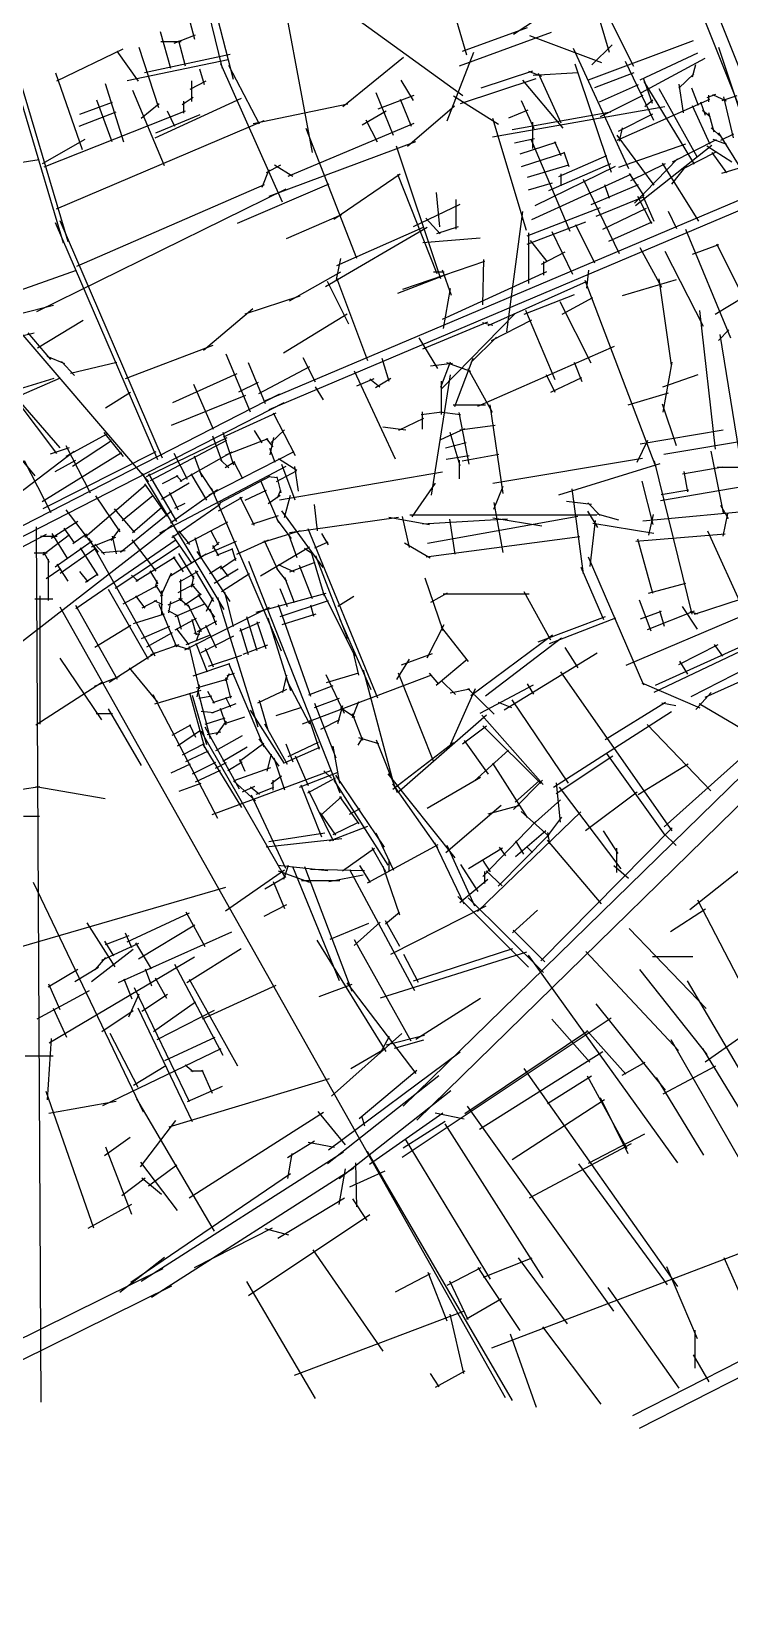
# Model space of a CAD drawing. Header units: inches. Extents: x 13527562 to 13533315, y 3640356 to 3645351.
# Drawn here: x 13529940 to 13531393, y 3640356 to 3643620 of the extents above; entities that cross this region are included whole.
import ezdxf

# ---------------------------------------------------------------- set-up
doc = ezdxf.new("R2010")
doc.units = ezdxf.units.IN
doc.header["$MEASUREMENT"] = 0

msp = doc.modelspace()

# ---------------------------------------------------------------- linework, layer by layer
for points in [[(13529774.2, 3643959), (13530005.9, 3643179.8)], [(13529784.2, 3643960.6), (13530015.5, 3643182.6)], [(13530738.9, 3643935.8), (13530845.6, 3643571.1)], [(13531229.5, 3643922.2), (13532164.4, 3641580.8)], [(13531257.3, 3643933.4), (13532192.2, 3641592)], [(13530445.7, 3643787.7), (13530524.3, 3643368.2)], [(13530285.6, 3643754), (13530336.9, 3643543.1)], [(13530360.5, 3643519.8), (13530301.7, 3643748.5)], [(13530246.7, 3643728.3), (13530279.1, 3643603.9)], [(13531097.6, 3643726.5), (13531142.4, 3643576.7)], [(13530943.5, 3643614.2), (13531045.8, 3643680.8)], [(13531115.5, 3643702.9), (13531192.7, 3643547.8)], [(13530207.9, 3643619.9), (13530229.6, 3643543.5)], [(13530622.1, 3643643), (13530837.9, 3643486.4)], [(13530831.1, 3643548.1), (13531022, 3643618.7)], [(13530836.8, 3643578.8), (13530972.2, 3643628)], [(13529993.2, 3643517), (13530130.9, 3643583.8)], [(13530163.8, 3643587.2), (13530204.6, 3643461.8)], [(13530209.4, 3643598.9), (13530251.7, 3643598.9)], [(13530237.4, 3643595.4), (13530281.2, 3643612.8)], [(13530246, 3643601.1), (13530260.2, 3643548.1)], [(13530976.8, 3643611.8), (13531126, 3643555.6)], [(13531067.6, 3643585.1), (13531182.7, 3643334.4)], [(13531099.2, 3643519), (13531318, 3643601.3)], [(13531106.1, 3643550.5), (13531148.3, 3643592.3)], [(13531370.1, 3643587.4), (13531500.8, 3643193.8)], [(13530117.6, 3643579.2), (13530162, 3643516.7)], [(13530139, 3643517.9), (13530349.3, 3643561.4)], [(13530175.6, 3643534.2), (13530353.7, 3643572.6)], [(13530333.5, 3643553.5), (13530461.5, 3643265.3)], [(13530414.9, 3643427.1), (13530350.6, 3643548.8)], [(13530588.2, 3643463.7), (13530714.1, 3643566.6)], [(13530805.5, 3643433.8), (13530860.8, 3643576.7)], [(13531070.9, 3643552.5), (13531146.3, 3643327.3)], [(13531175.7, 3643557.8), (13531234.5, 3643434.9)], [(13531206.8, 3643519.5), (13531326.8, 3643575.7)], [(13531209.7, 3643493), (13531342.2, 3643564)], [(13531322.2, 3643550.3), (13531314.7, 3643524.7)], [(13529990.1, 3643533.6), (13530045.9, 3643374.5)], [(13530270.5, 3643499.9), (13530303.4, 3643517.2)], [(13530273.7, 3643473.8), (13530273.7, 3643517.2)], [(13530300.1, 3643508.5), (13530290.6, 3643541.5)], [(13530709, 3643518.4), (13530734.6, 3643475.9)], [(13530833.2, 3643469.6), (13530990.5, 3643521.7)], [(13530875.7, 3643502.8), (13530983.2, 3643537.8)], [(13530962.2, 3643518.6), (13531046.2, 3643418.6)], [(13530974.3, 3643537.2), (13531001.5, 3643527)], [(13530984.4, 3643528.9), (13531078, 3643534.6)], [(13530994.2, 3643533.3), (13531042, 3643429.7)], [(13531112.1, 3643503.2), (13531194.4, 3643534.2)], [(13531212.9, 3643523.3), (13531231.7, 3643470.6)], [(13531286.9, 3643501.8), (13531318.2, 3643531.7)], [(13530093.4, 3643511.4), (13530131.8, 3643390.2)], [(13530150.1, 3643497.7), (13530216, 3643340.6)], [(13530656.7, 3643493.1), (13530692.6, 3643403.8)], [(13530661.9, 3643458.5), (13530736.5, 3643487.3)], [(13530818.2, 3643485.8), (13530912.2, 3643426.9)], [(13531122.5, 3643473.4), (13531203.4, 3643509.6)], [(13531124.1, 3643443.2), (13531212.7, 3643487.2)], [(13531214.6, 3643515.7), (13531319.2, 3643343.3)], [(13531245.8, 3643501.4), (13531325, 3643359.5)], [(13531287.1, 3643510), (13531296.2, 3643450.5)], [(13531313.3, 3643502.2), (13531327.6, 3643466.7)], [(13531346, 3643482.5), (13531364.1, 3643489.4)], [(13531349.4, 3643473.2), (13531349.4, 3643487.5)], [(13531357, 3643488.8), (13531385.4, 3643475.7)], [(13531377.7, 3643476), (13531408.6, 3643486.6)], [(13531380.2, 3643483.5), (13531400.1, 3643398.6)], [(13529966.4, 3643338.2), (13530260.7, 3643454.6)], [(13530039.6, 3643422.8), (13530116.7, 3643452.6)], [(13530040.7, 3643447.6), (13530108.8, 3643472.8)], [(13530075.3, 3643477.8), (13530107.3, 3643390.7)], [(13530168.6, 3643439.1), (13530205.8, 3643470.1)], [(13530197.4, 3643398.5), (13530377.2, 3643480.9)], [(13530222.3, 3643454.7), (13530237.9, 3643422.5)], [(13530253.5, 3643467.7), (13530276.6, 3643482.9)], [(13530257.1, 3643449.6), (13530257.1, 3643474.9)], [(13530401.4, 3643428.6), (13530598.4, 3643469.5)], [(13530628.6, 3643425.6), (13530677.9, 3643455)], [(13530731, 3643422), (13530708, 3643478.4)], [(13530722.6, 3643381.3), (13530820.2, 3643465.3)], [(13530899.6, 3643400.4), (13531257.8, 3643463.5)], [(13530933.6, 3643440.1), (13530973.7, 3643456.5)], [(13530940.5, 3643416.1), (13531145.4, 3643452.7)], [(13530959.5, 3643476.5), (13530985.4, 3643418.2)], [(13531159.2, 3643393.7), (13531351.9, 3643479.2)], [(13531216.8, 3643463.5), (13531233.3, 3643477.8)], [(13531315.1, 3643465.6), (13531351.5, 3643385.2)], [(13531332.2, 3643473.6), (13531341.8, 3643445.9)], [(13531336.2, 3643455.8), (13531352.4, 3643442.9)], [(13531348.9, 3643451.1), (13531359.9, 3643411)], [(13529992.6, 3643250.5), (13530424.4, 3643434.6)], [(13530199.2, 3643408.8), (13530291.1, 3643446.7)], [(13530474.4, 3643319), (13530736.8, 3643429.1)], [(13530511, 3643418.8), (13530616.2, 3643147.8)], [(13530635.9, 3643436.1), (13530659.3, 3643390)], [(13530899.5, 3643439.7), (13530969.3, 3643206)], [(13530982.9, 3643431.1), (13530982.9, 3643376.3)], [(13531161.6, 3643412.2), (13531232.8, 3643448.1)], [(13531163.6, 3643391.7), (13531169.7, 3643419)], [(13531354.5, 3643419.4), (13531375.6, 3643400.7)], [(13529963.1, 3643345), (13530052.2, 3643396)], [(13530426.9, 3642851.6), (13531705.7, 3643393)], [(13530434.6, 3643277.2), (13530740.2, 3643390.7)], [(13530945.6, 3643387.9), (13530986.7, 3643397.4)], [(13530957.4, 3643365.1), (13531031.8, 3643389.2)], [(13530979.9, 3643394.6), (13531060.6, 3643203.9)], [(13531028.2, 3643390.9), (13531041.6, 3643361.6)], [(13531158.2, 3643403.9), (13531235, 3643300)], [(13531162.2, 3643337.7), (13531302, 3643386.2)], [(13531364.6, 3643394.1), (13531273.7, 3643347.6)], [(13531357.9, 3643395.6), (13531386.7, 3643385.5)], [(13531369.6, 3643408.7), (13531417.5, 3643331.8)], [(13531374.7, 3643393.9), (13531401.5, 3643406.9)], [(13529555.9, 3643290.7), (13529956.3, 3643353.7)], [(13530434.7, 3642833.2), (13531713.5, 3643374.6)], [(13530698.8, 3643381.5), (13530791.6, 3643105.5)], [(13530960.1, 3643338.8), (13531049.9, 3643367.7)], [(13531037.4, 3643318.2), (13531137.2, 3643362)], [(13531047.8, 3643369.2), (13531058.2, 3643338.6)], [(13531194.8, 3643262.5), (13531284.6, 3643354.4)], [(13531197.1, 3643257.4), (13531355.6, 3643383)], [(13531294.3, 3643333.4), (13531363.4, 3643368.7)], [(13531345.8, 3643381.8), (13531397.5, 3643348.2)], [(13531355.7, 3643367.7), (13531386.5, 3643325.6)], [(13530419.9, 3643295.7), (13530434.8, 3643332.4)], [(13530429.5, 3643326), (13530459.1, 3643342.1)], [(13530445.9, 3643342), (13530483.7, 3643319)], [(13530569.5, 3643229), (13530707.2, 3643323.7)], [(13530702.1, 3643323.1), (13530783.4, 3643116.1)], [(13530972.3, 3643316.5), (13531058, 3643342.4)], [(13530981.4, 3643228.3), (13531187.9, 3643322.6)], [(13530988.5, 3643257.7), (13531155.4, 3643339.3)], [(13531016.5, 3643288.8), (13531145.7, 3643344.8)], [(13531042, 3643323.2), (13531042, 3643298.2)], [(13531183.6, 3643323.9), (13531214.3, 3643277.9)], [(13531187.1, 3643309.9), (13531259.8, 3643345.1)], [(13531252.4, 3643346), (13531328, 3643225.1)], [(13531272.9, 3643302.1), (13531304.3, 3643342.2)], [(13531376.9, 3643324.6), (13531418, 3643337.1)], [(13529951.1, 3643037), (13530470.4, 3643292.6)], [(13530034.9, 3643131.5), (13530425.2, 3643301)], [(13530368.7, 3643221), (13530559.9, 3643303)], [(13530974.7, 3643290.5), (13531024.4, 3643305)], [(13531088.2, 3643312.1), (13531163, 3643157.8)], [(13531104.8, 3643259.6), (13531203.4, 3643301.6)], [(13531132.8, 3643301.2), (13531142.5, 3643273.1)], [(13530735.4, 3643214), (13530832.3, 3643260.4)], [(13530782.2, 3643284.9), (13530789, 3643213.4)], [(13530823.5, 3643269.8), (13530823.5, 3643208.3)], [(13531115.3, 3643235.2), (13531213.6, 3643275.4)], [(13531231, 3643219.6), (13531201.8, 3643276)], [(13531211.4, 3643279), (13531234.9, 3643225.3)], [(13529989.8, 3643222.2), (13530202.6, 3642728.7)], [(13529999, 3643226.1), (13530211.8, 3642732.7)], [(13530470.6, 3643189), (13530586.2, 3643238.9)], [(13530760.7, 3643231), (13530790.9, 3643198.9)], [(13530962.1, 3643245), (13530928.4, 3642994.7)], [(13530971.5, 3643194.4), (13531124.5, 3643253.6)], [(13530971.6, 3643177.4), (13531093.6, 3643223.9)], [(13531129.1, 3643208.6), (13531220.1, 3643251.8)], [(13531141.3, 3643183.2), (13531231.5, 3643223.4)], [(13531264.7, 3643245.7), (13531282.5, 3643209.7)], [(13530552, 3643089), (13530763.4, 3643212.7)], [(13530575.6, 3643132.7), (13530755.7, 3643212.3)], [(13530754.6, 3643180.4), (13530873.9, 3643190.4)], [(13530784, 3643199.3), (13530829, 3643213.6)], [(13530975.3, 3643095.5), (13530975.3, 3643200.6)], [(13531023.3, 3643203.3), (13531065.7, 3643114.4)], [(13531072, 3643218.2), (13531111.8, 3643138.6)], [(13531300.9, 3643208.5), (13531394.8, 3642981.8)], [(13530978.1, 3643184.8), (13531013.5, 3643140.4)], [(13531001.7, 3643135.7), (13531050.7, 3643161)], [(13531206.4, 3643170), (13531251.5, 3643087.7)], [(13531258, 3643162.7), (13531338.1, 3643006.4)], [(13531315.9, 3643156.2), (13531370.4, 3643176.6)], [(13531365.5, 3643178.1), (13531424, 3643062.2)], [(13530574.7, 3643103.8), (13530584, 3643147)], [(13530712.7, 3643083.4), (13530883.4, 3643141.8)], [(13530879.3, 3643050.9), (13530881.4, 3643145.5)], [(13531005.8, 3643140.8), (13531005.8, 3643112.7)], [(13529828, 3643049.8), (13530034.2, 3643122.9)], [(13530477, 3643059.4), (13530584.2, 3643119.3)], [(13530555.4, 3643100.4), (13530599.9, 3643011.5)], [(13530574.6, 3643107.1), (13530639.2, 3642934.8)], [(13530702.8, 3643075.1), (13530804.9, 3643114.8)], [(13530776.6, 3643119.5), (13530798.8, 3643119.5)], [(13530795.1, 3643123.6), (13530813.2, 3643071)], [(13530795.4, 3643021.2), (13531012.4, 3643120.5)], [(13530890.6, 3643007.7), (13531094.9, 3643099.1)], [(13531091.5, 3643102.3), (13531239.3, 3642713.2)], [(13531099.6, 3643122.7), (13531094.8, 3643085.6)], [(13531170.1, 3643070), (13531282.4, 3643103.4)], [(13531245.4, 3643104.7), (13531271.1, 3642925.3)], [(13530384.6, 3643032.4), (13530499.1, 3643069.8)], [(13530811.3, 3643084.9), (13530797, 3643001.5)], [(13530965.3, 3643031.6), (13531070.3, 3643072.3)], [(13531044.8, 3643031.3), (13531108.1, 3643065.8)], [(13531363, 3643031.7), (13531422.6, 3643067.5)], [(13529208.1, 3642853.8), (13529986.3, 3643050.3)], [(13529884.4, 3643031.5), (13530183.6, 3642682.4)], [(13530298, 3642956.2), (13530400.5, 3643043.2)], [(13530464.5, 3642950.7), (13530597, 3643032.3)], [(13530946.3, 3643031.9), (13530793, 3642875.4)], [(13530968.5, 3643039.5), (13531029.3, 3642895.1)], [(13531039.8, 3643058.1), (13531104.2, 3642930.3)], [(13531330.1, 3643039.3), (13531363.1, 3642750.2)], [(13529952.4, 3642961.2), (13530047.5, 3643019)], [(13530754.4, 3642959.2), (13530890, 3643015.5)], [(13530878.7, 3643014.4), (13530900.4, 3643008.3)], [(13530897.6, 3642976.3), (13530981.4, 3643019.4)], [(13531370, 3642976.4), (13531391.5, 3642998.5)], [(13529852.8, 3642970.6), (13529945.8, 3642992.5)], [(13529932.8, 3642992.5), (13529979.7, 3642937.3)], [(13530135.6, 3642897.5), (13530318.2, 3642967.2)], [(13530745.9, 3642982.2), (13530784.8, 3642918.5)], [(13530854.2, 3642930.6), (13530907.8, 3642983.6)], [(13530868.7, 3642840.1), (13531153.4, 3642964.5)], [(13531425.7, 3642664.7), (13531373.2, 3642989.4)], [(13529972.3, 3642943.7), (13530008.9, 3642928.5)], [(13530002.6, 3642933.1), (13530029.9, 3642904)], [(13530021.7, 3642908.5), (13530118.1, 3642931.8)], [(13530344.7, 3642948.5), (13530395.4, 3642827.8)], [(13530390.9, 3642930.5), (13530426.7, 3642845.2)], [(13530504.8, 3642941.3), (13530530.7, 3642890.4)], [(13530669.4, 3642939.8), (13530683.6, 3642892.2)], [(13530770.7, 3642924.1), (13530816.3, 3642929.3)], [(13530811.1, 3642931.8), (13530791.3, 3642878.9)], [(13530803.6, 3642931), (13530853.5, 3642912.9)], [(13530821.4, 3642838.9), (13530859.5, 3642939.8)], [(13531069.4, 3642931.6), (13531085.5, 3642891.4)], [(13531272.9, 3642931.2), (13531253.6, 3642827.2)], [(13529638.8, 3642741.7), (13530000.3, 3642899)], [(13529806.2, 3642843), (13529987.4, 3642898.2)], [(13530234.3, 3642847.3), (13530368.5, 3642907.7)], [(13530413.4, 3642866.2), (13530519.2, 3642922.4)], [(13530611.5, 3642913.5), (13530696.9, 3642730.5)], [(13530617.2, 3642882.2), (13530653.1, 3642897.2)], [(13530644, 3642896.8), (13530665.2, 3642880.1)], [(13530656.1, 3642878.9), (13530687.8, 3642898.1)], [(13530811.4, 3642905.3), (13530771.8, 3642654.8)], [(13530848.1, 3642918), (13530899, 3642827.4)], [(13531011, 3642905.5), (13531028.9, 3642869.1)], [(13531020.7, 3642869.3), (13531085.5, 3642899.4)], [(13531254, 3642880.3), (13531327.2, 3642905.5)], [(13529668.1, 3642461.6), (13530456.9, 3642865.6)], [(13529903.4, 3642863.5), (13529999.1, 3642753.3)], [(13530094, 3642836.7), (13530146.5, 3642869.1)], [(13530277.3, 3642886), (13530318.1, 3642791.9)], [(13530371.5, 3642869.6), (13530412.6, 3642890.1)], [(13530530.8, 3642880), (13530547.2, 3642853.4)], [(13530792.9, 3642891.8), (13530792.9, 3642822.9)], [(13531181.5, 3642842.6), (13531265.8, 3642867.7)], [(13529677.2, 3642443.8), (13530466, 3642847.8)], [(13529829.4, 3642837), (13529947.5, 3642694.6)], [(13529907.4, 3642854), (13529992.1, 3642741.6)], [(13530231.8, 3642800.3), (13530386, 3642863.1)], [(13530817.8, 3642842.8), (13530885.1, 3642842.8)], [(13530894.2, 3642842.8), (13530921.2, 3642657.9)], [(13531252.4, 3642844.7), (13531281.4, 3642757.8)], [(13530339.5, 3642775.8), (13530449.2, 3642825.7)], [(13530443.3, 3642826.1), (13530489.1, 3642737.5)], [(13530704.5, 3642789.9), (13530756.9, 3642815.1)], [(13530751.3, 3642822.5), (13530795, 3642827.8)], [(13530753.4, 3642828.4), (13530753.4, 3642792)], [(13530789.2, 3642827.9), (13530832.6, 3642822.9)], [(13530829.3, 3642827), (13530850, 3642719)], [(13530831.4, 3642790.5), (13530904.9, 3642800.3)], [(13531256.1, 3642740.3), (13531641.5, 3642804.3)], [(13530012.2, 3642736), (13530097.6, 3642782.3)], [(13530025.8, 3642715), (13530106.6, 3642768.5)], [(13530090.5, 3642784.8), (13530130.8, 3642735.4)], [(13530179.7, 3642693.6), (13530347.3, 3642774.7)], [(13530188.2, 3642685.4), (13530346.5, 3642769.1)], [(13530316.8, 3642778.1), (13530336.1, 3642724.4)], [(13530338.1, 3642785.5), (13530360.9, 3642717.8)], [(13530344.8, 3642738.8), (13530433, 3642772.5)], [(13530403.5, 3642789.6), (13530419.8, 3642763.9)], [(13530428.2, 3642772.5), (13530442.2, 3642755.1)], [(13530437, 3642738.7), (13530444.4, 3642775)], [(13530438.7, 3642764.3), (13530466.5, 3642790.4)], [(13530671.6, 3642797.1), (13530718.9, 3642790.8)], [(13530791.8, 3642770.8), (13530841.8, 3642793.4)], [(13530810.9, 3642786), (13530831.3, 3642716.2)], [(13531200.3, 3642723.4), (13531222.9, 3642769.2)], [(13531207, 3642761.4), (13531379.6, 3642790.6)], [(13529909.5, 3642655.3), (13530029.1, 3642746.1)], [(13529962.1, 3642641.7), (13530127.8, 3642743.6)], [(13529964.6, 3642627.2), (13530199.5, 3642745.8)], [(13529980, 3642740.6), (13530019.1, 3642753.7)], [(13530011.6, 3642758.1), (13530062, 3642659.2)], [(13530236.3, 3642742.3), (13530264.3, 3642687.7)], [(13530249.4, 3642683.6), (13530357.9, 3642745)], [(13530278.5, 3642736.2), (13530295, 3642692.7)], [(13530309.6, 3642655.4), (13530486.8, 3642745.8)], [(13530447.4, 3642722.6), (13530436.3, 3642752.1)], [(13530801.4, 3642752.9), (13530844.6, 3642764.4)], [(13530802.8, 3642729.4), (13530851.1, 3642737)], [(13530912.6, 3642739.3), (13530836.7, 3642725.5)], [(13531380.4, 3642618), (13531354.8, 3642746.2)], [(13529924.7, 3642726.5), (13529980.7, 3642618.3)], [(13529989.7, 3642703.9), (13530032.7, 3642727.5)], [(13530170.5, 3642700), (13530340.3, 3642416.6)], [(13530207.1, 3642575.9), (13530470.3, 3642715.1)], [(13530289.9, 3642703.6), (13530321, 3642656.5)], [(13530333.3, 3642728.5), (13530350.9, 3642711.6)], [(13530343.2, 3642712.4), (13530363.1, 3642724.4)], [(13530361, 3642724.2), (13530379.3, 3642689.5)], [(13530449.9, 3642683.2), (13530491.5, 3642705.4)], [(13530454, 3642731.2), (13530492.4, 3642707)], [(13530456.6, 3642644.8), (13530795.2, 3642703)], [(13530460.2, 3642719.3), (13530488.2, 3642645)], [(13530487.5, 3642714.5), (13530495.4, 3642662.9)], [(13530830, 3642727.2), (13530830, 3642688.8)], [(13530899.9, 3642679.5), (13531211.3, 3642731.5)], [(13531037.7, 3642655.4), (13531248.6, 3642720.7)], [(13531235.6, 3642725.9), (13531314.5, 3642407.1)], [(13531249.3, 3642643.5), (13531645.5, 3642711.8)], [(13531294.6, 3642699.3), (13531378.8, 3642713.9)], [(13531297.6, 3642703.9), (13531305.3, 3642661.7)], [(13531367.1, 3642712.6), (13531422, 3642712.6)], [(13530051.3, 3642567.3), (13530177.8, 3642676.7)], [(13530175.1, 3642677.9), (13530222.4, 3642611.1)], [(13530183.4, 3642698.8), (13530242.2, 3642599.7)], [(13530210.4, 3642646.1), (13530268.4, 3642680.5)], [(13530212.9, 3642679.1), (13530245.4, 3642695.7)], [(13530241.7, 3642695.8), (13530253, 3642683)], [(13530271.9, 3642699.1), (13530304.2, 3642644.5)], [(13530314.3, 3642669.6), (13530459.7, 3642330.5)], [(13530332.3, 3642638.9), (13530436.7, 3642694.1)], [(13530416.7, 3642684.9), (13530454.4, 3642598.1)], [(13530432.4, 3642693.2), (13530452.4, 3642691.4)], [(13530450.4, 3642693), (13530458.8, 3642659.7)], [(13530780, 3642679.5), (13530731.9, 3642609.7)], [(13530902.2, 3642625.2), (13530921.4, 3642673.4)], [(13531064.3, 3642667.9), (13531088.2, 3642490.8)], [(13531233.9, 3642593.8), (13531211.2, 3642683.5)], [(13530073.1, 3642653.3), (13530123.7, 3642578.2)], [(13530128.9, 3642601.7), (13530193, 3642654.2)], [(13530226.9, 3642660.9), (13530245.5, 3642624.2)], [(13530327.1, 3642665.9), (13530229.3, 3642596.7)], [(13530232, 3642566.4), (13530332.6, 3642635.9)], [(13530238.4, 3642627.5), (13530259.8, 3642638)], [(13530329.2, 3642622.2), (13530379.1, 3642650.4)], [(13530330.6, 3642633.5), (13530334.9, 3642641.5)], [(13530373.7, 3642651.1), (13530403.3, 3642592)], [(13530384.9, 3642644.1), (13530428.9, 3642665.4)], [(13530432.4, 3642637.6), (13530457.5, 3642654.7)], [(13530452.2, 3642649.1), (13530458.8, 3642665.6)], [(13530466.6, 3642608), (13530479.3, 3642654.4)], [(13530535.7, 3642580.2), (13530528.9, 3642635.1)], [(13530902.2, 3642639.7), (13530921, 3642535.1)], [(13531053.4, 3642642), (13531105.6, 3642635.9)], [(13531097.6, 3642639), (13531123.8, 3642612.1)], [(13531250.6, 3642656), (13531307.8, 3642665.6)], [(13530011.6, 3642624.4), (13530079.3, 3642536.2)], [(13530112.4, 3642626.4), (13530154.8, 3642576.9)], [(13530125.3, 3642536), (13530231.3, 3642621.8)], [(13530150.4, 3642576.7), (13530211.3, 3642629.6)], [(13530398.8, 3642594), (13530454, 3642612.6)], [(13530450.9, 3642603.8), (13530480.4, 3642564.3)], [(13530460.2, 3642622), (13530546.2, 3642504)], [(13530477.1, 3642577), (13530704.1, 3642608.7)], [(13530683.8, 3642608.6), (13530768.6, 3642593.7)], [(13530711.6, 3642610.2), (13530726.1, 3642545.6)], [(13530727.7, 3642613.9), (13531116.8, 3642613.9)], [(13530753.6, 3642594.8), (13530930.5, 3642605.5)], [(13530764.5, 3642554.7), (13531077.2, 3642611.1)], [(13530809.7, 3642604.4), (13530821, 3642531.7)], [(13530899.9, 3642607.2), (13531002.1, 3642591)], [(13531097.3, 3642621.2), (13531118.1, 3642587.1)], [(13531117.4, 3642615.9), (13531161.6, 3642603.1)], [(13531212.6, 3642601), (13531465.4, 3642625.1)], [(13531224.7, 3642571.5), (13531234.6, 3642614.2)], [(13531390.6, 3642605.6), (13531374.9, 3642633.1)], [(13531379.6, 3642569), (13531389.3, 3642616.6)], [(13529717.5, 3642193.5), (13530232.5, 3642592)], [(13529917.2, 3642544.9), (13529971.1, 3642573.2)], [(13529950.1, 3642588.7), (13529960, 3640766.5)], [(13529959.2, 3642569.4), (13529993.3, 3642569.4)], [(13529963.8, 3642530.5), (13530019.6, 3642572.8)], [(13529981, 3642565.3), (13530036.6, 3642600.4)], [(13529982.3, 3642575.2), (13530015.2, 3642522.2)], [(13530007.2, 3642585.8), (13530029.1, 3642555.1)], [(13530026.2, 3642554.1), (13530054.6, 3642574)], [(13530106, 3642560.3), (13530123.7, 3642584.6)], [(13530233.8, 3642570.5), (13530273.7, 3642512.2)], [(13530245.8, 3642580.1), (13530269.1, 3642552.3)], [(13530263.7, 3642554), (13530348.5, 3642599)], [(13530313, 3642581.7), (13530328.5, 3642551.1)], [(13530421.4, 3642556.9), (13530499.8, 3642580.9)], [(13530475.9, 3642571.4), (13530492.3, 3642524.9)], [(13530515.4, 3642585.4), (13530660.2, 3642232.9)], [(13530544, 3642575), (13530557.5, 3642551.4)], [(13531102.5, 3642506.2), (13531113.7, 3642601.7)], [(13531108.2, 3642596.5), (13531235.1, 3642575.4)], [(13531198.1, 3642558.9), (13531383.4, 3642574.2)], [(13531346.6, 3642580.4), (13531424, 3642411.4)], [(13529965.1, 3642537), (13529977.1, 3642515.3)], [(13529989.8, 3642505.4), (13530066.3, 3642559.6)], [(13529999.9, 3642492.1), (13530072.7, 3642543.3)], [(13530032.6, 3642418.6), (13530241, 3642562.7)], [(13530041.8, 3642545.1), (13530078.3, 3642487.1)], [(13530059.5, 3642565.1), (13530196.9, 3642320.4)], [(13530065.1, 3642547.2), (13530115.7, 3642567)], [(13530071.7, 3642552.6), (13530092.1, 3642530.8)], [(13530085.6, 3642535.3), (13530135.3, 3642539.7)], [(13530108.3, 3642569), (13530116.3, 3642532.3)], [(13530114, 3642461), (13530249.8, 3642550.5)], [(13530149.3, 3642561.9), (13530199.2, 3642496.7)], [(13530280.2, 3642566.8), (13530293.4, 3642521.8)], [(13530284.6, 3642537.4), (13530353.1, 3642433.4)], [(13530294.5, 3642527.9), (13530367.1, 3642558.9)], [(13530316.7, 3642543.8), (13530330.6, 3642556.8)], [(13530317, 3642549.8), (13530329.6, 3642528.7)], [(13530326, 3642529.7), (13530358.6, 3642543)], [(13530357.1, 3642544.1), (13530364.9, 3642518.4)], [(13530367.2, 3642531.7), (13530433.3, 3642561.5)], [(13530416.6, 3642486.6), (13530518.5, 3642546.8)], [(13530424.7, 3642560.4), (13530452.5, 3642498.3)], [(13530508, 3642544.5), (13530523.4, 3642533.8)], [(13530530, 3642544.7), (13530557.7, 3642557.7)], [(13530716.1, 3642555.5), (13530769.9, 3642524.3)], [(13530761.6, 3642526), (13531081.4, 3642568.5)], [(13531201.4, 3642563.8), (13531232.4, 3642450.6)], [(13529946.1, 3642534.3), (13529972.9, 3642534.3)], [(13529975.1, 3642521.6), (13529975.1, 3642435.5)], [(13529992.8, 3642511), (13530015.9, 3642475.4)], [(13530157, 3642475.9), (13530239, 3642526.4)], [(13530226.5, 3642485.3), (13530303.5, 3642532.3)], [(13530235.2, 3642526.6), (13530255.8, 3642494.8)], [(13530246.4, 3642533.4), (13530278.1, 3642480.4)], [(13530310.9, 3642491.8), (13530335.8, 3642507.7)], [(13530332.6, 3642507.1), (13530349.3, 3642485.2)], [(13530333.2, 3642501.6), (13530366.3, 3642523.3)], [(13530391.7, 3642517.6), (13530582.1, 3642034.9)], [(13530453.4, 3642510.1), (13530486.5, 3642495.1)], [(13530477.5, 3642494.9), (13530530.4, 3642514.9)], [(13530497.1, 3642509.1), (13530524.4, 3642439.8)], [(13530521.9, 3642536.3), (13530549.1, 3642445.3)], [(13530531, 3642529.2), (13530598, 3642356.5)], [(13531083.1, 3642504.7), (13531130.7, 3642395.5)], [(13531098.5, 3642526.4), (13531213.6, 3642259.6)], [(13529970.8, 3642481.3), (13530001.4, 3642502.1)], [(13530039.9, 3642496.1), (13530057.7, 3642474)], [(13530052.4, 3642473.6), (13530078.2, 3642491.1)], [(13530148.5, 3642488.3), (13530162.2, 3642475.8)], [(13530186.6, 3642497.4), (13530203.2, 3642470.3)], [(13530198.5, 3642462.8), (13530201.8, 3642476.7)], [(13530209.6, 3642444.6), (13530231.8, 3642492.7)], [(13530248.4, 3642474), (13530287, 3642496.3)], [(13530250.1, 3642478.8), (13530250.1, 3642434.4)], [(13530273.8, 3642463.3), (13530277.9, 3642486.8)], [(13530280.6, 3642497.6), (13530319.1, 3642433.4)], [(13530320.1, 3642471.2), (13530370.6, 3642501.4)], [(13530335.9, 3642454), (13530394.2, 3642491.9)], [(13530450.1, 3642502.2), (13530471.1, 3642475.3)], [(13530466.7, 3642484.1), (13530486.9, 3642431.1)], [(13530758.8, 3642482.6), (13530796.3, 3642373.2)], [(13531224, 3642451), (13531301.8, 3642471.5)], [(13529947.4, 3642438.8), (13529984.9, 3642438.8)], [(13529957.3, 3642445.4), (13529957.3, 3642178.2)], [(13530099.7, 3642459), (13530182.7, 3642313)], [(13530131.2, 3642428.4), (13530202.9, 3642467.5)], [(13530156.3, 3642445.2), (13530176.1, 3642419.6)], [(13530198.2, 3642467), (13530212.9, 3642444.9)], [(13530211, 3642455.5), (13530211, 3642406.9)], [(13530224.7, 3642426.4), (13530254.6, 3642439.6)], [(13530245.1, 3642452), (13530279.2, 3642469.8)], [(13530246.8, 3642440.4), (13530269.2, 3642422.2)], [(13530258.4, 3642426.7), (13530293.1, 3642449.5)], [(13530272.4, 3642469.9), (13530292.7, 3642446.6)], [(13530286.5, 3642447.9), (13530320.8, 3642401)], [(13530304.3, 3642413.3), (13530318.2, 3642441.4)], [(13530327.5, 3642442.1), (13530411.4, 3642172.7)], [(13530360.8, 3642381.4), (13530342.6, 3642452.4)], [(13530407.4, 3642411.4), (13530553.2, 3642450.8)], [(13530456.8, 3642460.1), (13530471.9, 3642422.7)], [(13530546.2, 3642452.5), (13530612.7, 3642319.9)], [(13530577.7, 3642423.6), (13530611.1, 3642444.1)], [(13530771.2, 3642432), (13530806.1, 3642451.5)], [(13530796.6, 3642449.2), (13530975.9, 3642449.2)], [(13530964.5, 3642453.8), (13531019.9, 3642353.5)], [(13531320, 3642407), (13531417.3, 3642438.9)], [(13529999, 3642422.5), (13530925.8, 3640776.7)], [(13530032.1, 3642425.6), (13530118.7, 3642271.5)], [(13530152.3, 3642387.3), (13530217, 3642407.7)], [(13530170.3, 3642419.8), (13530201, 3642436)], [(13530195.2, 3642435.7), (13530213, 3642427.2)], [(13530242.8, 3642338.4), (13530206.1, 3642427)], [(13530223.9, 3642414.6), (13530245.2, 3642403.3)], [(13530229.2, 3642433), (13530225.6, 3642409.7)], [(13530239.5, 3642402), (13530302.3, 3642429.2)], [(13530259.5, 3642332.8), (13530435.3, 3642421.4)], [(13530265.4, 3642427.4), (13530293.1, 3642370.6)], [(13530311.6, 3642418.2), (13530324.4, 3642384.6)], [(13530453.2, 3642427.3), (13530520.7, 3642236.6)], [(13530457.9, 3642401.8), (13530558.3, 3642435.5)], [(13530461.6, 3642385.3), (13530532.6, 3642407.3)], [(13530521, 3642426.2), (13530526.8, 3642402.8)], [(13531204.8, 3642436.8), (13531229, 3642372.5)], [(13531207.6, 3642397.4), (13531251.1, 3642413.4)], [(13531221.8, 3642375.3), (13531319.7, 3642414.2)], [(13531247, 3642414.7), (13531256.6, 3642382)], [(13531294.4, 3642422.6), (13531325.4, 3642375.8)], [(13531309.8, 3642412.8), (13531325.9, 3642407.3)], [(13530072.1, 3642338.5), (13530146.6, 3642384.2)], [(13530169.3, 3642356.4), (13530228.2, 3642381.8)], [(13530239, 3642374.4), (13530283.4, 3642398.9)], [(13530241.7, 3642376.6), (13530267.7, 3642343.3)], [(13530243.4, 3642405.1), (13530251.9, 3642376)], [(13530273.6, 3642396.6), (13530282.8, 3642364.2)], [(13530292.2, 3642376.9), (13530282.9, 3642351)], [(13530285.6, 3642371.2), (13530326.1, 3642393.1)], [(13530302.2, 3642384.2), (13530324.7, 3642336.7)], [(13530373.5, 3642372), (13530415.6, 3642390.4)], [(13530374.6, 3642377.6), (13530391.2, 3642323.1)], [(13530387.7, 3642402.3), (13530409, 3642331.1)], [(13530409.2, 3642391.5), (13530427.7, 3642335.5)], [(13530432.2, 3642399.3), (13530479, 3642248)], [(13530581.7, 3642396.2), (13530646.2, 3642250.3)], [(13530763.3, 3642316.2), (13530799.2, 3642385.5)], [(13530793, 3642379.6), (13530848.6, 3642308.3)], [(13530994.5, 3642349.7), (13531134.5, 3642402)], [(13531018, 3642346.1), (13531156.2, 3642399.1)], [(13531177.7, 3642300.7), (13531422.8, 3642405.2)], [(13530180, 3642339), (13530233.8, 3642369)], [(13530188.4, 3642323.2), (13530247.7, 3642343.5)], [(13530237.8, 3642343.2), (13530266.7, 3642334.3)], [(13530262.3, 3642343.6), (13530312.9, 3642363.6)], [(13530278.3, 3642367.8), (13530289.5, 3642364.3)], [(13530282, 3642346.6), (13530306, 3642286.6)], [(13530293.1, 3642327.5), (13530361.2, 3642362.1)], [(13530381, 3642323.8), (13530431.8, 3642343)], [(13530854.4, 3642237.5), (13531024.6, 3642363.6)], [(13530884.6, 3642236.9), (13531043, 3642357.8)], [(13531235.8, 3642244.5), (13531457.7, 3642350)], [(13531238.5, 3642258.9), (13531454.9, 3642357.3)], [(13531287.4, 3642302.2), (13531369.3, 3642343.9)], [(13531360.9, 3642343.9), (13531378.1, 3642319.4)], [(13529998.9, 3642315.2), (13530085.9, 3642186.9)], [(13530101.5, 3642265.3), (13530198.1, 3642327.4)], [(13530268.3, 3642339.3), (13530289.4, 3642251.6)], [(13530301.5, 3642336.2), (13530318.6, 3642297.1)], [(13530308.3, 3642298.6), (13530377.9, 3642321.8)], [(13530609.2, 3642329.8), (13530620.9, 3642280.1)], [(13530700.4, 3642270.7), (13530726.6, 3642313.5)], [(13530710.4, 3642301.3), (13530774.8, 3642324.8)], [(13530782, 3642259.5), (13530847, 3642313.2)], [(13530923.9, 3642208.1), (13531117.5, 3642326.7)], [(13531050.2, 3642337.5), (13531077.1, 3642294.9)], [(13531288.8, 3642309), (13531305.4, 3642282.3)], [(13531312.8, 3642235.4), (13531462, 3642311.9)], [(13531342, 3642234.4), (13531549.2, 3642327.1)], [(13530071.4, 3642257.2), (13530123, 3642276.9)], [(13530143.6, 3642294.9), (13530202.6, 3642224.1)], [(13530276.3, 3642278.7), (13530352.7, 3642304.5)], [(13530344.2, 3642268.2), (13530352.1, 3642283.3)], [(13530347.4, 3642279.2), (13530362.3, 3642284.4)], [(13530350.2, 3642305.2), (13530423.6, 3642130.9)], [(13530463.2, 3642243.7), (13530471.2, 3642280)], [(13530504.4, 3642178.9), (13530773.2, 3642281)], [(13530552.8, 3642281.5), (13530590.8, 3642200.8)], [(13530553.9, 3642265), (13530621.4, 3642284.6)], [(13530630.6, 3642291.2), (13530694.7, 3642048.9)], [(13530702.9, 3642284.9), (13530776.1, 3642101.4)], [(13530767.6, 3642284.4), (13530787.4, 3642261.2)], [(13531040.7, 3642286.6), (13531272.9, 3641955.7)], [(13529949.1, 3642176.9), (13530087.9, 3642266)], [(13530196.8, 3642220.4), (13530293, 3642248.5)], [(13530268.7, 3642242.9), (13530300.3, 3642129.2)], [(13530283.9, 3642253.4), (13530349.7, 3642272.3)], [(13530289.3, 3642260), (13530284, 3642235.2)], [(13530285.5, 3642250.4), (13530312.1, 3642148.2)], [(13530306.5, 3642246.7), (13530320.4, 3642221.4)], [(13530354.8, 3642232.4), (13530344.9, 3642274.2)], [(13530411.3, 3642222.7), (13530471.3, 3642250.5)], [(13530471.3, 3642269.1), (13530518.6, 3642178.7)], [(13530517.5, 3642239), (13530568.1, 3642258.4)], [(13530713.9, 3641382.5), (13531626.4, 3642274.5)], [(13530741.9, 3641353.9), (13531654.3, 3642245.8)], [(13530792.5, 3642269.2), (13530822.3, 3642239.6)], [(13530810.1, 3642130.8), (13530864.3, 3642252.2)], [(13530811.5, 3642243.1), (13530852.5, 3642251.4)], [(13530848.2, 3642252), (13530903.2, 3642198.5)], [(13530874, 3642200.8), (13530984.7, 3642259.7)], [(13530971.5, 3642261.6), (13530984.5, 3642240.5)], [(13531209.9, 3642264.2), (13531331, 3642212.2)], [(13531322.6, 3642208.4), (13531354.7, 3642244)], [(13530192.7, 3642240), (13530327.6, 3641982.6)], [(13530274.5, 3642238.3), (13530304.5, 3642135.4)], [(13530288.3, 3642232.2), (13530315.5, 3642236.7)], [(13530315.5, 3642201.6), (13530366.2, 3642221.2)], [(13530317.8, 3642222.9), (13530357, 3642236.5)], [(13530332.6, 3642211.6), (13530344.3, 3642176.8)], [(13530343.6, 3642233.9), (13530354.4, 3642213.5)], [(13530414, 3642228), (13530431.9, 3642166.3)], [(13530449.1, 3642196), (13530502.7, 3642213.6)], [(13530529.2, 3642212.9), (13530581, 3642232.4)], [(13530574.1, 3642107.3), (13530529.5, 3642221.2)], [(13530577.9, 3642179.7), (13530588, 3642216.7)], [(13530583.5, 3642212.8), (13530613.2, 3642192.5)], [(13530607.9, 3642192), (13530621.4, 3642225.3)], [(13530911.2, 3642223.5), (13530939.2, 3642212.4)], [(13530939.6, 3642228.6), (13531057, 3642055.2)], [(13531134, 3642146.4), (13531259.4, 3642223.7)], [(13531252.1, 3642222.4), (13531281.2, 3642216.7)], [(13531329.6, 3642221.1), (13531552.4, 3642090)], [(13530075, 3642200.4), (13530109, 3642200.4)], [(13530099.8, 3642210.1), (13530168.4, 3642092.2)], [(13530293.5, 3642204.9), (13530319.7, 3642202.2)], [(13530301.4, 3642177.7), (13530343.5, 3642190.9)], [(13530325.1, 3642156), (13530346.3, 3642184.3)], [(13530340.3, 3642178.8), (13530384, 3642193.3)], [(13530395.3, 3642206.8), (13530466, 3642096)], [(13530425.4, 3642178.8), (13530472.4, 3642094.7)], [(13530519, 3642186.2), (13530538.7, 3642125.8)], [(13530542.5, 3642167.6), (13530581.8, 3642187.7)], [(13530607.3, 3642199.9), (13530628.7, 3642144.7)], [(13530705.2, 3642038.8), (13530886.8, 3642197.1)], [(13530877.6, 3642196.4), (13531005.2, 3642052.1)], [(13531026.3, 3642046.6), (13531271.8, 3642204.3)], [(13531221.5, 3642177.6), (13531353.9, 3642039.3)], [(13530232.7, 3642155.4), (13530271.7, 3642176.3)], [(13530244, 3642132.9), (13530291.9, 3642165.5)], [(13530268.7, 3642177.5), (13530281.3, 3642150.9)], [(13530292.3, 3642164), (13530466.8, 3641860.6)], [(13530373.1, 3642042.6), (13530301.9, 3642171.8)], [(13530306, 3642156.6), (13530334.2, 3642161.8)], [(13530323.9, 3642123.1), (13530379.1, 3642154.3)], [(13530413.6, 3642147.2), (13530454.8, 3642090.6)], [(13530629.2, 3642150.3), (13530619.2, 3642134.5)], [(13530621, 3642150.5), (13530662.2, 3642138)], [(13530657.1, 3642145.4), (13530701.1, 3642035.5)], [(13530837.3, 3642137), (13530886.9, 3642174.5)], [(13530879.3, 3642174.5), (13530999.8, 3642054.6)], [(13530254.2, 3642114.4), (13530299.9, 3642137.5)], [(13530261.7, 3642100.3), (13530308.6, 3642122.2)], [(13530297.5, 3642134.8), (13530376.9, 3642004.8)], [(13530338.5, 3642100.7), (13530389.3, 3642131)], [(13530373.1, 3642101.2), (13530423.5, 3642138.7)], [(13530430.5, 3642079.9), (13530439.5, 3642115.5)], [(13530467.9, 3642098.1), (13530540.3, 3642129.9)], [(13530469.8, 3642137.1), (13530483.9, 3642099.9)], [(13530474, 3642110.7), (13530537.7, 3642140.7)], [(13530567.6, 3642132), (13530581.4, 3642055.2)], [(13530691.8, 3642042.4), (13530818.6, 3642140)], [(13530840.7, 3642143.8), (13530890.3, 3642074.2)], [(13530862, 3642059.7), (13530932.6, 3642124.1)], [(13531031.7, 3642033.9), (13531149.8, 3642112.4)], [(13531136.4, 3642117.1), (13531257.8, 3641947)], [(13530231.1, 3642076.8), (13530271.2, 3642095.6)], [(13530275.2, 3642074.5), (13530324.1, 3642098.8)], [(13530281.6, 3642057.9), (13530333.6, 3642082.2)], [(13530315.9, 3641990.1), (13530563.2, 3642081.6)], [(13530323, 3642086.6), (13530346.1, 3642098.5)], [(13530348.5, 3642081.4), (13530378.8, 3642099.3)], [(13530361.7, 3642060.5), (13530438, 3642088.1)], [(13530372.8, 3642105), (13530384.4, 3642080.2)], [(13530444.6, 3642108), (13530467, 3642041.6)], [(13530489, 3642112.2), (13530516, 3642050.2)], [(13530548.3, 3642080.6), (13530564.7, 3642065.4)], [(13530899.5, 3642096.9), (13530971.4, 3641983.8)], [(13531202.3, 3642031.5), (13531307, 3642095.7)], [(13531256.9, 3641964.4), (13531420.3, 3642111)], [(13529920.6, 3642043), (13529957.5, 3642048.4)], [(13529949.5, 3642048.5), (13530093.3, 3642023)], [(13530247.3, 3642038.5), (13530293.5, 3642055)], [(13530406.6, 3642018.1), (13530360.3, 3642060)], [(13530379.4, 3642036.8), (13530405.1, 3642049)], [(13530395.8, 3642047.7), (13530414.8, 3642032.5)], [(13530407.5, 3642032.3), (13530444.7, 3642047)], [(13530438.7, 3642054.5), (13530460.2, 3642070.2)], [(13530443, 3642040.3), (13530443, 3642061.5)], [(13530497.7, 3642046.5), (13530578.6, 3642078.1)], [(13530500.7, 3642051.9), (13530543.7, 3641943.4)], [(13530514.9, 3642035), (13530572.8, 3642066.1)], [(13530569.5, 3642061.3), (13530681.6, 3641884.6)], [(13530572.5, 3642071.8), (13530674.1, 3641921.7)], [(13530681.7, 3642074.8), (13530821, 3641899.8)], [(13530691.6, 3642053.9), (13530785.1, 3641920.4)], [(13530763.4, 3642003), (13530874.5, 3642067.8)], [(13530943.2, 3642000.1), (13531003.6, 3642061.6)], [(13530946.6, 3642015.4), (13530997, 3642060.4)], [(13531032.3, 3642056), (13531040.5, 3641973.8)], [(13530397, 3642031.1), (13530468.5, 3641878.4)], [(13530516.5, 3642040), (13530568, 3641935.1)], [(13530542.6, 3641988.7), (13530585.4, 3642026.7)], [(13530580.9, 3642027.6), (13530621.6, 3641970.7)], [(13530982.5, 3641968.7), (13531040.9, 3642020.7)], [(13531038.4, 3642046.6), (13531166.6, 3641876.9)], [(13531092.8, 3641956.7), (13531200.2, 3642037.3)], [(13531310, 3641792.4), (13531611.3, 3642031.1)], [(13529923.6, 3641986.2), (13529956.6, 3641986.2)], [(13530540.8, 3641993.5), (13530572.8, 3641947.2)], [(13530601.8, 3641990.3), (13530624, 3642002.7)], [(13530802.4, 3641910.8), (13530917.5, 3642009.1)], [(13530868.3, 3641787.7), (13531083, 3641995.7)], [(13530890.2, 3641991.2), (13530957.2, 3642009.1)], [(13530959.4, 3641996.5), (13531016.3, 3641945.3)], [(13531012.5, 3641942.7), (13531043.6, 3641984.2)], [(13530434.1, 3641934), (13530550.7, 3641951.7)], [(13530560.1, 3641935.2), (13530640.2, 3641965.9)], [(13530568, 3641948.2), (13530620.5, 3641973.8)], [(13530656.9, 3641951.9), (13530693.4, 3641874.1)], [(13530879.1, 3641860.8), (13530989.6, 3641975.6)], [(13530947.4, 3641902.5), (13531010.2, 3641956.8)], [(13531000.4, 3641685), (13531273.4, 3641962.3)], [(13531014.1, 3641952.3), (13531018, 3641928.9)], [(13531129.6, 3641955.8), (13531160.6, 3641908.6)], [(13531256.2, 3641950.2), (13531281.9, 3641925.5)], [(13530428.3, 3641922.9), (13530586.3, 3641939.9)], [(13530587.7, 3641872.4), (13530654.3, 3641919.6)], [(13530639.1, 3641848), (13530786.6, 3641927.2)], [(13530648.7, 3641921.4), (13530676.6, 3641871.6)], [(13530778.9, 3641931.8), (13530839.9, 3641804.1)], [(13530804.8, 3641926.3), (13530862.2, 3641799.5)], [(13530849.4, 3641877.7), (13530920.2, 3641920.7)], [(13530911, 3641841), (13531017.5, 3641948.5)], [(13530913.5, 3641921.7), (13530926.7, 3641904)], [(13530947.4, 3641935.3), (13530964.1, 3641907.5)], [(13530970.6, 3641923.3), (13530982.6, 3641910.9)], [(13531013.6, 3641936.2), (13531125.4, 3641804.3)], [(13531157.4, 3641919.7), (13531157.4, 3641869.5)], [(13530453.1, 3641884.3), (13530557.1, 3641873.4)], [(13530465.3, 3641855.4), (13530475, 3641884.4)], [(13530623, 3641883.9), (13530644.9, 3641848.4)], [(13530684.4, 3641871.9), (13530684.4, 3641896.4)], [(13530833.1, 3641886.1), (13530869.1, 3641830)], [(13530878.2, 3641896.3), (13530894.9, 3641870.8)], [(13531151.8, 3641884.1), (13531182.7, 3641857.2)], [(13530343.9, 3641789.6), (13530466.8, 3641874.6)], [(13530426.1, 3641835.2), (13530469.4, 3641861.1)], [(13530453.2, 3641872.9), (13530518.9, 3641849.2)], [(13530483, 3641881.5), (13530580.3, 3641644.3)], [(13530502, 3641852.5), (13530581.5, 3641852.5)], [(13530508, 3641881.7), (13530606.7, 3641622.5)], [(13530520.9, 3641875.9), (13530633.2, 3641873.2)], [(13530558.9, 3641850.8), (13530630.6, 3641864.2)], [(13530601.7, 3641875.2), (13530737.5, 3641623.4)], [(13530671.4, 3641882.5), (13530706, 3641781)], [(13530889.8, 3641854.4), (13530831.4, 3641806)], [(13530883.6, 3641846.1), (13530883.6, 3641871.4)], [(13530886.3, 3641872.4), (13530919.4, 3641841.6)], [(13527796.9, 3641099.1), (13530344.6, 3641838.7)], [(13529943.8, 3641849.4), (13530172.9, 3641371.2)], [(13530443.2, 3641850.4), (13530466.6, 3641794)], [(13530827.6, 3641819.3), (13530974.7, 3641671.9)], [(13530261.2, 3641787.1), (13530300.8, 3641715.2)], [(13530424.3, 3641778.5), (13530471.5, 3641802.5)], [(13530677.1, 3641762.5), (13530706.3, 3641786.6)], [(13530688.2, 3641699.3), (13530886.1, 3641799.8)], [(13530849.2, 3641816.5), (13531005.3, 3641661.2)], [(13530941, 3641743.5), (13530992.8, 3641790.7)], [(13531342.9, 3641792.9), (13531270, 3641745.8)], [(13531325.8, 3641812), (13531559.2, 3641363.5)], [(13530055.2, 3641764.5), (13530113.6, 3641672.6)], [(13530139.4, 3641724.6), (13530269.1, 3641785)], [(13530162.7, 3641689.8), (13530279.9, 3641760.2)], [(13530561.9, 3641730.5), (13530642.2, 3641763.7)], [(13530611.8, 3641717), (13530665.5, 3641766)], [(13530676.1, 3641769.4), (13530705.8, 3641716.2)], [(13530086.5, 3641686.6), (13530163.9, 3641722.4)], [(13530091.8, 3641726.4), (13530110.6, 3641695.8)], [(13530093.9, 3641719), (13530143.7, 3641737.9)], [(13530121.3, 3641640.2), (13530356.8, 3641745.5)], [(13530135.1, 3641743.5), (13530148.5, 3641712.8)], [(13530156.9, 3641722.9), (13530189.5, 3641668.5)], [(13530534.3, 3641728.3), (13530677.7, 3641496.4)], [(13530611.8, 3641729.5), (13530729.9, 3641518.7)], [(13530942.3, 3641749.2), (13531008.7, 3641683.5)], [(13531184, 3641752.4), (13531344.3, 3641586.4)], [(13529976.7, 3641515), (13530279.2, 3641693.9)], [(13530064.9, 3641642), (13530151.5, 3641709.4)], [(13530072.9, 3641666.7), (13530095, 3641692.1)], [(13530263.5, 3641640.1), (13530376.5, 3641710.9)], [(13530666.5, 3641608.4), (13530970.9, 3641704)], [(13530714.6, 3641699.1), (13530744.8, 3641640.8)], [(13530735.3, 3641643.5), (13530942, 3641710.9)], [(13530973.7, 3641697.3), (13531284.7, 3641264.7)], [(13531093.6, 3641704.6), (13531286.7, 3641498.7)], [(13531232.1, 3641694.3), (13531316.1, 3641694.3)], [(13529974.6, 3641631.2), (13530036.8, 3641667.7)], [(13530030.7, 3641642.3), (13530079.9, 3641671.9)], [(13530176.8, 3641668.5), (13530190, 3641633.6)], [(13530237.5, 3641678.5), (13530338.7, 3641488.9)], [(13531205.3, 3641667.3), (13531345.6, 3641490.6)], [(13529951.8, 3641564.9), (13530060.9, 3641623.3)], [(13529975.5, 3641637.4), (13529999.5, 3641584)], [(13530132.3, 3641648.1), (13530149.2, 3641606.5)], [(13530153.9, 3641630), (13530268, 3641392.2)], [(13530197.3, 3641650.3), (13530221.1, 3641607.5)], [(13530268, 3641647.4), (13530369, 3641466.6)], [(13530296, 3641564.5), (13530449.5, 3641634.9)], [(13530538.5, 3641611), (13530607.4, 3641636.8)], [(13530596.4, 3641639.4), (13530740, 3641450.8)], [(13531304.6, 3641643.6), (13531568.2, 3641195.5)], [(13530142.8, 3641568.9), (13530164.6, 3641616.8)], [(13530169.7, 3641580.6), (13530223.2, 3641616)], [(13530193.8, 3641538.4), (13530281.5, 3641600.3)], [(13530740.1, 3641522.6), (13530874.6, 3641607.5)], [(13531114.5, 3641596), (13531258.8, 3641416.1)], [(13529985.4, 3641586.9), (13530013.2, 3641526.4)], [(13530086.8, 3641538.1), (13530152, 3641582)], [(13530161.4, 3641587.7), (13530274.9, 3641350.8)], [(13530201.9, 3641521.8), (13530320.8, 3641583)], [(13530711.4, 3641276.7), (13531146.5, 3641566.4)], [(13531022.7, 3641563.8), (13531102.1, 3641474.3)], [(13531342.1, 3641474.8), (13531476.2, 3641568.7)], [(13530103.3, 3641535), (13530161.7, 3641422.6)], [(13530217.9, 3641477.9), (13530322.1, 3641526.8)], [(13530564.8, 3641403.3), (13530711, 3641533.9)], [(13530666.4, 3641493.7), (13530685.1, 3641528.2)], [(13530677.9, 3641510.6), (13530758, 3641530.6)], [(13530841.9, 3641367.7), (13531095.5, 3641538.3)], [(13531095.8, 3641540.1), (13531176.9, 3641449.4)], [(13529981.4, 3641524), (13529973.1, 3641395.8)], [(13530088.6, 3641384.1), (13530334.7, 3641502.6)], [(13530558.1, 3641291.7), (13530832.1, 3641495.7)], [(13530604.6, 3641461), (13530671.4, 3641499.8)], [(13530695.3, 3641503.7), (13530756.5, 3641520.8)], [(13530872.3, 3641335.1), (13531129.3, 3641496.5)], [(13531270.5, 3641521.8), (13531515.8, 3641093.6)], [(13531505.5, 3641227), (13531337.4, 3641502.6)], [(13529927.4, 3641487.6), (13529985, 3641487.6)], [(13530152.7, 3641426.4), (13530220, 3641467.8)], [(13530260, 3641468.7), (13530276.6, 3641454.9)], [(13530964.5, 3641460.9), (13531284.6, 3641007.2)], [(13531169.1, 3641447.3), (13531217.2, 3641474.6)], [(13531254.9, 3641408.8), (13531364, 3641466.7)], [(13530226.4, 3641339.9), (13530560.5, 3641440.2)], [(13530271.6, 3641456.5), (13530297.3, 3641456.5)], [(13530294.7, 3641458.7), (13530316.1, 3641410.2)], [(13530555.9, 3641263.8), (13530787.9, 3641446.5)], [(13530622.2, 3641357.1), (13530742.3, 3641457.9)], [(13531013.8, 3641388.6), (13531105.3, 3641445.9)], [(13531096.7, 3641445.9), (13531178.9, 3641294.5)], [(13531240.2, 3641442.6), (13531338.7, 3641280.8)], [(13529970.3, 3641414.2), (13530069.5, 3641129.3)], [(13530158.7, 3641398.2), (13530320.4, 3641122.8)], [(13530264.8, 3641392.7), (13530337.4, 3641424.5)], [(13530580.6, 3641232.4), (13530812.6, 3641415.1)], [(13530940.3, 3641272), (13531132.8, 3641396.4)], [(13531123.2, 3641401.1), (13531181.1, 3641284.6)], [(13529976.5, 3641368.3), (13530116.7, 3641393.4)], [(13530268, 3641192.3), (13530547.8, 3641370.6)], [(13530536, 3641371.9), (13530593, 3641302.1)], [(13530626.9, 3641362.8), (13530633, 3641341.6)], [(13530643.6, 3641262.1), (13530796, 3641368.7)], [(13530780.5, 3641368.7), (13530840.3, 3641356.4)], [(13530847.1, 3641382.9), (13531151.3, 3640955.8)], [(13530166.9, 3641256.5), (13530240.8, 3641353.2)], [(13530713.9, 3641296), (13530800.7, 3641351.7)], [(13530800.6, 3641345.8), (13531004.5, 3641025.5)], [(13530092.3, 3641280), (13530145.8, 3641318.5)], [(13530094.1, 3641298.3), (13530148.5, 3641157.8)], [(13530473, 3641275.9), (13530529.1, 3641310.8)], [(13530516.2, 3641308.2), (13530570.6, 3641297.6)], [(13530717.6, 3641314.4), (13530894.7, 3641022.5)], [(13530976.6, 3641192.3), (13531188.9, 3641305.2)], [(13531099.1, 3641264.3), (13531216.5, 3641324.9)], [(13530166.9, 3641266.2), (13530243.1, 3641165.7)], [(13530168.2, 3641018.9), (13530589.5, 3641287.9)], [(13530481.8, 3641284.4), (13530473.2, 3641232.4)], [(13530614.4, 3641264.6), (13530616.2, 3641173.3)], [(13530638.4, 3641288.4), (13530940.3, 3640770.2)], [(13530128.2, 3641196.9), (13530176.8, 3641233.8)], [(13530146.7, 3641016.5), (13530479.3, 3641242.6)], [(13530170.1, 3641233.8), (13530210.7, 3641199.8)], [(13530183.5, 3641217.1), (13530242.4, 3641261)], [(13530189.7, 3640985.2), (13530611.1, 3641254.2)], [(13530580.2, 3641178.2), (13530593.4, 3641252.2)], [(13530602.5, 3641214.7), (13530676.1, 3641248.1)], [(13531078.8, 3641263.1), (13531262.8, 3641010.6)], [(13530058, 3641129.1), (13530149.1, 3641179.1)], [(13530452.7, 3641108), (13530591.2, 3641192.3)], [(13530608.3, 3641189.9), (13530638.1, 3641144.7)], [(13530391.9, 3640988.9), (13530644.3, 3641157.4)], [(13530279.3, 3641046.8), (13530441.4, 3641129.7)], [(13530426, 3641128.3), (13530475, 3641115.2)], [(13530898.4, 3640879.5), (13531516.4, 3641115.8)], [(13530123.8, 3640995.7), (13530217.2, 3641068.2)], [(13530525.7, 3641083.6), (13530671.6, 3640872.7)], [(13531381, 3641067.8), (13531460.4, 3640887.1)], [(13528821, 3640355.7), (13530214.3, 3641044.8)], [(13530765.1, 3641037.2), (13530804.2, 3640936.3)], [(13530805.3, 3641010.5), (13530876, 3641046.9)], [(13530868.8, 3641046.9), (13530956.5, 3640916.1)], [(13530880.7, 3641027), (13530982.2, 3641067.4)], [(13530952.6, 3641067.4), (13531055.1, 3640929.6)], [(13531261.6, 3641048.9), (13531325.2, 3640899.4)], [(13529102.5, 3640450.3), (13530232, 3641009)], [(13530387.3, 3641017.8), (13530530.4, 3640774)], [(13530697.5, 3640996.2), (13530770.2, 3641034.7)], [(13530809.7, 3641019.2), (13530848.5, 3640939)], [(13531139.6, 3641005.6), (13531287.4, 3640795.9)], [(13530845.6, 3640940), (13530917.9, 3640982.8)], [(13530487.2, 3640823.2), (13530841.5, 3640956.5)], [(13530810.7, 3640950), (13530839.4, 3640826.1)], [(13530936.4, 3640908.9), (13530990.6, 3640756)], [(13531003.5, 3640923.4), (13531124.9, 3640762.7)], [(13531191.4, 3640739), (13531526.6, 3640909.9)], [(13531320.8, 3640916.9), (13531320.8, 3640837.7)], [(13531205.1, 3640712.3), (13531540.2, 3640883.2)], [(13531316.9, 3640864.9), (13531349.6, 3640809.1)], [(13530769.8, 3640826.5), (13530788.1, 3640798.7)], [(13530780.7, 3640797.8), (13530842.5, 3640832.2)]]:
    msp.add_lwpolyline(points)

doc.saveas('drawing.dxf')
